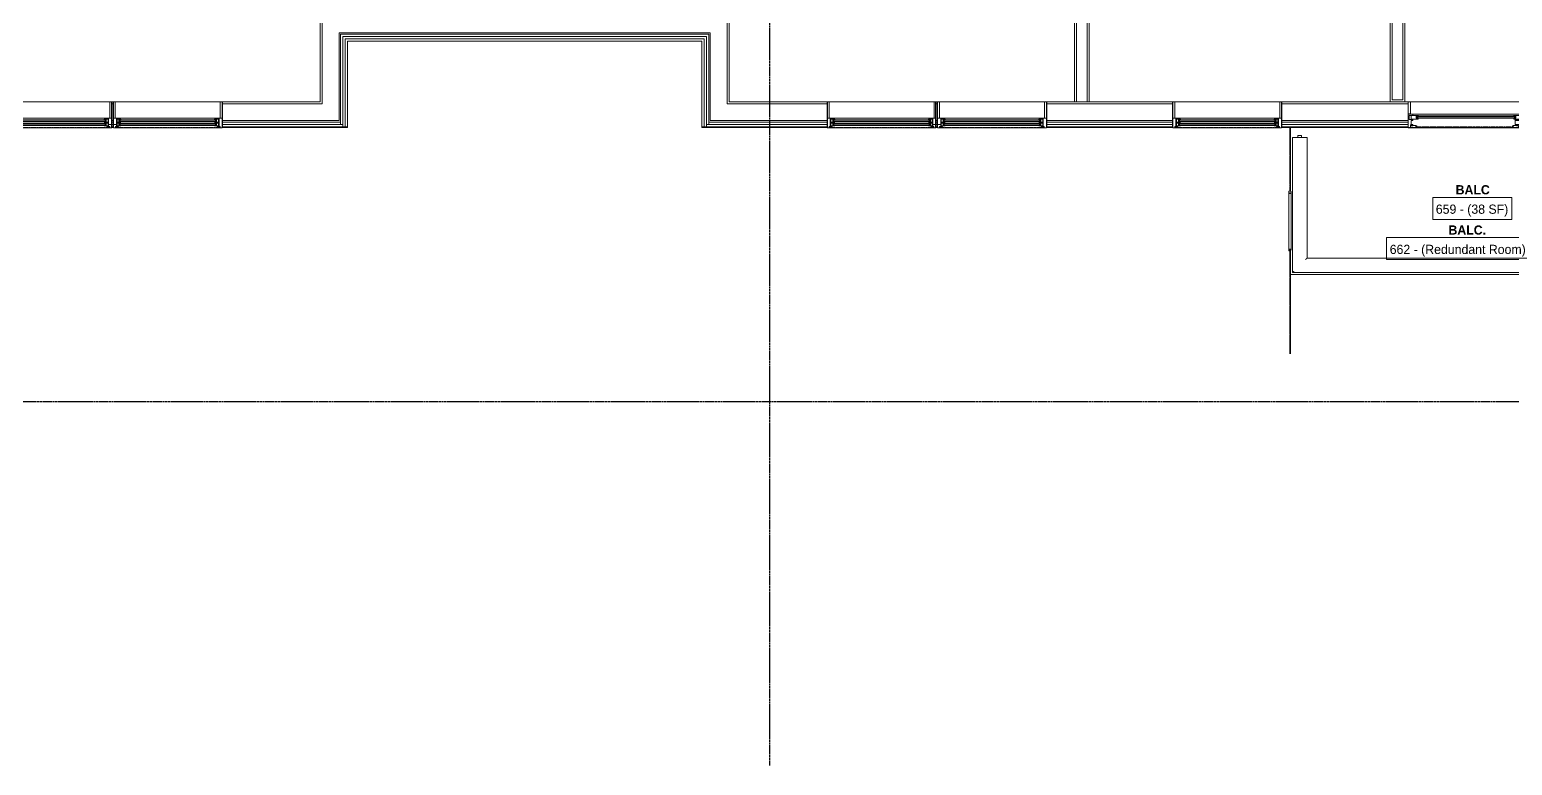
# Model space of a CAD drawing. Header units: inches. Extents: x -4093 to -1777, y 9773 to 12264.
# Drawn here: x -2741.8 to -2258.2, y 9772.6 to 10012.6 of the extents above; entities that cross this region are included whole.
import ezdxf

# ---------------------------------------------------------------- set-up
doc = ezdxf.new("R2010")
doc.units = ezdxf.units.IN
doc.header["$MEASUREMENT"] = 0
for name, pattern in [('Center 1_4_', [0.53125, 0.25, -0.09375, 0.09375, -0.09375]), ('Dash', [0.25, 0.125, -0.125]), ('Grid Line 1_2_', [0.875, 0.5, -0.125, 0.125, -0.125]), ('Hidden 1_8_', [0.1875, 0.125, -0.0625])]:
    doc.linetypes.add(name, pattern=pattern)
for name, color, linetype, lineweight in [('0-1', 7, 'Continuous', 5), ('A-AREA-IDEN', 2, 'Continuous', 9), ('A-DETL-CNTR', 5, 'Center 1_4_', 9), ('A-DETL-GENF', 92, 'Continuous', 18), ('A-DETL-GENF-2', 92, 'Continuous', 9), ('A-DETL-GENF-HDLN', 1, 'Dash', 9), ('A-DETL-HDLN', 90, 'Hidden 1_8_', 9), ('A-DOOR', 31, 'Continuous', 18), ('A-DOOR-4', 31, 'Continuous', 9), ('A-DOOR-FRAM-2', 31, 'Continuous', 9), ('A-FLOR-1', 7, 'Continuous', 9), ('A-FLOR-2', 192, 'Continuous', 9), ('A-FLOR-HRAL', 11, 'Continuous', 9), ('A-GLAZ', 151, 'Continuous', 18), ('A-GLAZ-1', 151, 'Continuous', 9), ('A-GLAZ-2', 151, 'Continuous', 30), ('A-WALL', 113, 'Continuous', 18), ('A-WALL-1', 7, 'Continuous', 9), ('A-WALL-2', 250, 'Continuous', 18), ('A-WALL-3', 113, 'Continuous', 9), ('S-BEAM', 12, 'Continuous', 9), ('S-GRID-1', 1, 'Grid Line 1_2_', 30)]:
    doc.layers.add(name, color=color, linetype=linetype, lineweight=lineweight)
doc.styles.add('Century Gothic', font='ufonts.com_century-gothic.ttf', dxfattribs={"height": 3})
doc.styles.add('Century Gothic_B', font='GOTHICB.TTF', dxfattribs={"height": 3})

# ---------------------------------------------------------------- blocks, each defined once
blk = doc.blocks.new('CTR - 1st Phase - Unit Layouts_rvt-1-BACKGROUND - 2ND FLOOR')
at = {"layer": 'A-FLOR-1'}
blk.add_line((-2291.45, 9989.06), (-2221.32, 9989.06), dxfattribs=at)
at = {"layer": 'A-WALL-1'}
for p, q in [((-2401, 10120.41), (-2401, 9989.06)), ((-2396.25, 9989.06), (-2396.25, 10120.41)), ((-2298, 10110.25), (-2298, 9989.06)), ((-2293.25, 9989.06), (-2293.25, 10110.25)), ((-2401, 9989.06), (-2396.25, 9989.06)), ((-2298, 9989.06), (-2297.37, 9989.06)), ((-2297.37, 9989.06), (-2293.87, 9989.06)), ((-2293.87, 9989.06), (-2293.25, 9989.06))]:
    blk.add_line(p, q, dxfattribs=at)
at = {"layer": 'A-WALL-2'}
for p, q in [((-2400.37, 10119.79), (-2400.37, 9989.06)), ((-2396.87, 9989.06), (-2396.87, 10119.79)), ((-2297.37, 9989.69), (-2297.37, 10109.63)), ((-2293.87, 9989.69), (-2293.87, 10109.63)), ((-2297.37, 9989.69), (-2293.87, 9989.69))]:
    blk.add_line(p, q, dxfattribs=at)
blk = doc.blocks.new('CTR - 1st Phase - Structure_rvt-1-BACKGROUND - 2ND FLOOR')
at = {"layer": 'S-GRID-1'}
for p, q in [((-2500.32, 9772.61), (-2500.32, 12247.5)), ((-1777.25, 9891.19), (-4076.95, 9891.19))]:
    blk.add_line(p, q, dxfattribs=at)
blk = doc.blocks.new('Door-Sliding-Marvin-2_Panel_Patio_Door-Essential - LR-MARVIN ESSENTIAL SLIDING - 6_-0_X6_-10_ - 2ND FLOOR-3440912-BACKGROUND - 2ND FLOOR')
at = {"layer": 'A-DETL-GENF'}
for p, q in [((-37.25, 3.19), (-37.25, 3.23)), ((-35.75, 3.23), (-37.25, 3.23)), ((-35.91, 3.19), (-37.25, 3.19)), ((-35.91, 3.19), (-35.91, 3.08)), ((-35.75, 3.08), (-35.91, 3.08)), ((-35, 4.28), (-35.75, 4.28)), ((-35.75, 4.28), (-35.75, -0.19)), ((-35.5, 1.62), (-35.5, 0.25)), ((-35.5, 1.62), (-34.25, 1.62)), ((-35.5, 0.25), (-34.39, 0.25)), ((-35, 3.31), (-35, 4.28)), ((-34.25, 3.31), (-35, 3.31)), ((-34.81, 3.19), (-32.46, 3.19)), ((-34.81, 1.94), (-34.81, 3.19)), ((-32.41, 1.94), (-34.81, 1.94)), ((-34.39, 0.25), (-34.25, 0.1)), ((-34.25, 3.19), (-34.25, 3.31)), ((-34.25, 1.62), (-34.25, 1.94)), ((-34.25, -0.19), (-34.25, 0.1)), ((-32.38, 2.87), (-33.09, 2.87)), ((-33.09, 2.87), (-33.09, 2.12)), ((-33.09, 2.12), (-32.34, 2.12)), ((-32.98, 2.87), (-0.77, 2.87)), ((-32.98, 2.72), (-32.98, 2.87)), ((-32.98, 2.72), (-0.77, 2.72)), ((-32.98, 2.27), (-0.77, 2.27)), ((-32.98, 2.27), (-32.98, 2.12)), ((-32.98, 2.12), (-0.77, 2.12)), ((-32.87, 2.72), (-32.87, 2.27)), ((-32.61, 2.72), (-32.61, 2.27)), ((-32.46, 3.19), (-32.38, 2.87)), ((-32.34, 2), (-32.41, 1.94)), ((-32.34, 2.12), (-32.34, 2)), ((-0.66, 2.12), (-1.41, 2.12)), ((-1.41, 2.12), (-1.41, 2)), ((-1.41, 2), (-1.34, 1.94)), ((-1.29, 3.19), (-1.38, 2.87)), ((-1.38, 2.87), (-0.66, 2.87)), ((-1.34, 1.94), (0.87, 1.94)), ((0.87, 3.19), (-1.29, 3.19)), ((-1.14, 2.72), (-1.14, 2.27)), ((-0.88, 2.72), (-0.88, 2.27)), ((0.24, 1.82), (-0.88, 1.72)), ((-0.88, 0.25), (-0.88, 1.72)), ((-0.88, 1.5), (1.29, 1.5)), ((1.34, 0.25), (-0.88, 0.25)), ((-0.77, 2.72), (-0.77, 2.87)), ((-0.77, 2.27), (-0.77, 2.12)), ((-0.66, 2.87), (-0.66, 2.12)), ((-0.43, 1.68), (0.43, 1.76)), ((-0.43, 1.58), (-0.43, 1.68)), ((-0.24, 1.58), (-0.43, 1.58)), ((-0.24, 4.05), (-0.24, 3.53)), ((0.34, 4.05), (-0.24, 4.05)), ((-0.24, 3.53), (1.51, 3.53)), ((-0.24, 1.62), (0.87, 1.72)), ((-0.24, 1.62), (-0.24, 1.7)), ((-0.24, 1.51), (-0.24, 1.58)), ((0.24, 1.93), (0.24, 1.86)), ((0.24, 1.86), (0.43, 1.86)), ((0.24, 1.82), (0.24, 1.74)), ((0.6, 4.36), (0.34, 4.05)), ((0.43, 1.86), (0.43, 1.76)), ((1.35, 4.36), (0.6, 4.36)), ((0.66, 1.19), (0.66, 0.44)), ((1.37, 1.19), (0.66, 1.19)), ((0.66, 0.44), (1.41, 0.44)), ((0.77, 1.19), (33.04, 1.19)), ((0.77, 1.04), (0.77, 1.19)), ((0.77, 1.04), (33.04, 1.04)), ((0.77, 0.58), (33.04, 0.58)), ((0.77, 0.58), (0.77, 0.44)), ((0.77, 0.44), (33.04, 0.44)), ((0.87, 1.72), (0.87, 3.19)), ((0.88, 1.04), (0.88, 0.58)), ((1.14, 1.04), (1.14, 0.58)), ((1.29, 1.5), (1.37, 1.19)), ((1.41, 0.31), (1.34, 0.25)), ((1.35, 4.05), (1.35, 4.36)), ((1.35, 4.05), (1.51, 4.05)), ((1.41, 0.44), (1.41, 0.31)), ((1.51, 3.69), (1.51, 4.05)), ((1.71, 3.69), (1.51, 3.69)), ((1.51, 3.65), (1.75, 3.65)), ((1.51, 3.53), (1.51, 3.65)), ((1.64, 3.83), (1.64, 3.94)), ((1.75, 3.94), (1.64, 3.94)), ((1.64, 3.83), (1.71, 3.83)), ((1.71, 3.83), (1.71, 3.69)), ((1.75, 3.65), (1.75, 3.94)), ((33.16, 0.44), (32.41, 0.44)), ((32.41, 0.44), (32.41, 0.31)), ((32.41, 0.31), (32.47, 0.25)), ((32.52, 1.5), (32.44, 1.19)), ((32.44, 1.19), (33.16, 1.19)), ((32.47, 0.25), (34.84, 0.25)), ((34.84, 1.5), (32.52, 1.5)), ((32.68, 1.04), (32.68, 0.58)), ((32.93, 1.04), (32.93, 0.58)), ((33.01, 3.94), (33.12, 3.94)), ((33.01, 3.65), (33.01, 3.94)), ((33.25, 3.65), (33.01, 3.65)), ((33.04, 1.04), (33.04, 1.19)), ((33.04, 0.58), (33.04, 0.44)), ((33.12, 3.83), (33.05, 3.83)), ((33.05, 3.83), (33.05, 3.69)), ((33.05, 3.69), (33.25, 3.69)), ((33.12, 3.83), (33.12, 3.94)), ((33.16, 1.19), (33.16, 0.44)), ((33.25, 3.69), (33.25, 4.05)), ((33.41, 4.05), (33.25, 4.05)), ((33.25, 3.53), (33.25, 3.65)), ((35, 3.53), (33.25, 3.53)), ((33.41, 4.05), (33.41, 4.36)), ((33.41, 4.36), (34.16, 4.36)), ((34.16, 4.36), (34.42, 4.05)), ((34.25, 3.19), (34.25, 3.31)), ((34.25, 3.31), (35, 3.31)), ((34.81, 3.19), (34.25, 3.19)), ((34.81, 1.94), (34.25, 1.94)), ((34.25, 1.62), (34.25, 1.94)), ((35.5, 1.62), (34.25, 1.62)), ((34.39, 0.25), (34.25, 0.1)), ((34.25, -0.19), (34.25, 0.1)), ((35.5, 0.25), (34.39, 0.25)), ((34.42, 4.05), (35, 4.05)), ((34.81, 1.94), (34.81, 3.19)), ((34.84, 0.25), (34.84, 1.5)), ((35, 4.28), (35.75, 4.28)), ((35, 3.31), (35, 4.28)), ((35.5, 1.62), (35.5, 0.25)), ((35.75, 4.28), (35.75, -0.19)), ((35.75, 3.23), (37.25, 3.23)), ((35.75, 3.08), (35.9, 3.08)), ((35.9, 3.19), (35.9, 3.08)), ((35.9, 3.19), (37.25, 3.19)), ((37.25, 3.19), (37.25, 3.23)), ((-35.75, -0.19), (-34.25, -0.19)), ((35.75, -0.19), (34.25, -0.19))]:
    blk.add_line(p, q, dxfattribs=at)
at = {"layer": 'A-DETL-GENF-2'}
for p, q in [((-32.87, 2.72), (-32.87, 2.27)), ((-32.61, 2.72), (-32.61, 2.27))]:
    blk.add_line(p, q, dxfattribs=at)
at = {"layer": 'A-DETL-GENF-HDLN'}
blk.add_line((1.75, 3.94), (33.01, 3.94), dxfattribs=at)
at = {"layer": 'A-DOOR'}
for p, q in [((-35.06, -0.22), (-35.75, -0.22)), ((-35.75, -0.22), (-35.75, -4.19)), ((-35.75, -4.19), (-35.06, -4.19)), ((-35.06, -4.19), (-35.06, -0.22)), ((35.06, -0.22), (35.06, -4.19)), ((35.75, -0.22), (35.06, -0.22)), ((35.06, -4.19), (35.75, -4.19)), ((35.75, -4.19), (35.75, -0.22))]:
    blk.add_line(p, q, dxfattribs=at)
at = {"layer": 'A-DOOR-4'}
for p, q in [((-35.75, 4.25), (-40.68, 4.25)), ((-40.68, 4.25), (-40.68, 4.19)), ((-35.75, 4.25), (35.75, 4.25)), ((-35.75, 4.19), (-35.75, 4.25)), ((-35.75, 4.19), (35.75, 4.19)), ((35.75, 4.25), (35.75, 4.19))]:
    blk.add_line(p, q, dxfattribs=at)
at = {"layer": 'A-DOOR-FRAM-2'}
for p, q in [((35.75, 4.28), (-35.75, 4.28)), ((-35.75, 4.28), (-35.75, -0.19)), ((35.75, -0.19), (35.75, 4.28)), ((-35.75, -0.19), (35.75, -0.19))]:
    blk.add_line(p, q, dxfattribs=at)
blk = doc.blocks.new('Window-Double_Hung-Marvin-Essential - 2-WIDE _TEMP ALL LOW_ ESDH3066-3454271-BACKGROUND - 2ND FLOOR')
at = {"layer": 'A-DETL-GENF'}
for p, q in [((-19.25, -3.23), (-19.25, -3.19)), ((-19.25, -3.19), (-17.9, -3.19)), ((-17.75, -3.23), (-19.25, -3.23)), ((-17.9, -3.19), (-17.9, -3.08)), ((-17.9, -3.08), (-17.75, -3.08)), ((-16.72, -1.19), (-17.75, -1.19)), ((-17.75, -4.28), (-17.75, -1.19)), ((-17.75, -4.28), (-17.16, -4.28)), ((-17.08, -3.87), (-17.16, -4.28)), ((-17.08, -3.87), (-16.19, -3.87)), ((-16.85, -4.25), (-16.85, -3.87)), ((-16.3, -4.25), (-16.85, -4.25)), ((-16.72, -3.77), (-16.72, -1.19)), ((-16.38, -3.77), (-16.72, -3.77)), ((-16.56, -1.53), (-15.34, -1.53)), ((-16.56, -1.53), (-16.56, -2.47)), ((-15.34, -2.47), (-16.56, -2.47)), ((-16.56, -2.75), (-15.34, -2.75)), ((-16.56, -2.75), (-16.56, -3.69)), ((-15.34, -3.69), (-16.56, -3.69)), ((-16.38, -3.87), (-16.38, -3.77)), ((-16.18, -4.01), (-16.3, -4.01)), ((-16.3, -4.01), (-16.3, -4.25)), ((-16.19, -3.87), (-16.19, -3.97)), ((-16.19, -3.97), (-16.1, -3.97)), ((-16.18, -4.22), (-16.18, -4.01)), ((-16.18, -4.22), (-16.1, -4.22)), ((-16.1, -3.97), (-16.1, -4.22)), ((-15.28, -1.65), (-15.94, -1.65)), ((-15.94, -1.65), (-15.94, -2.37)), ((-15.94, -2.37), (-15.28, -2.37)), ((-15.28, -2.87), (-15.94, -2.87)), ((-15.94, -2.87), (-15.94, -3.59)), ((-15.94, -3.59), (-15.28, -3.59)), ((15.84, -1.66), (-15.84, -1.66)), ((-15.84, -1.66), (-15.84, -2.35)), ((15.84, -1.79), (-15.84, -1.79)), ((15.84, -2.23), (-15.84, -2.23)), ((15.84, -2.35), (-15.84, -2.35)), ((15.84, -2.88), (-15.84, -2.88)), ((-15.84, -2.88), (-15.84, -3.57)), ((15.84, -3.01), (-15.84, -3.01)), ((15.84, -3.45), (-15.84, -3.45)), ((15.84, -3.57), (-15.84, -3.57)), ((-15.54, -1.79), (-15.54, -2.23)), ((-15.54, -3.01), (-15.54, -3.45)), ((-15.34, -1.53), (-15.28, -1.59)), ((-15.34, -2.47), (-15.28, -2.41)), ((-15.34, -2.75), (-15.28, -2.81)), ((-15.34, -3.69), (-15.28, -3.63)), ((-15.28, -1.59), (-15.28, -1.65)), ((-15.28, -2.37), (-15.28, -2.41)), ((-15.28, -2.81), (-15.28, -2.87)), ((-15.28, -3.59), (-15.28, -3.63)), ((15.34, -1.53), (15.28, -1.59)), ((15.28, -1.59), (15.28, -1.65)), ((15.28, -1.65), (15.94, -1.65)), ((15.28, -2.37), (15.28, -2.41)), ((15.94, -2.37), (15.28, -2.37)), ((15.34, -2.47), (15.28, -2.41)), ((15.34, -2.75), (15.28, -2.81)), ((15.28, -2.81), (15.28, -2.87)), ((15.28, -2.87), (15.94, -2.87)), ((15.28, -3.59), (15.28, -3.63)), ((15.94, -3.59), (15.28, -3.59)), ((15.34, -3.69), (15.28, -3.63)), ((16.56, -1.53), (15.34, -1.53)), ((15.34, -2.47), (16.56, -2.47)), ((16.56, -2.75), (15.34, -2.75)), ((15.34, -3.69), (16.56, -3.69)), ((15.54, -1.79), (15.54, -2.23)), ((15.54, -3.01), (15.54, -3.45)), ((15.84, -1.66), (15.84, -2.35)), ((15.84, -2.88), (15.84, -3.57)), ((15.94, -1.65), (15.94, -2.37)), ((15.94, -2.87), (15.94, -3.59)), ((16.19, -3.97), (16.1, -3.97)), ((16.1, -3.97), (16.1, -4.22)), ((16.18, -4.22), (16.1, -4.22)), ((16.18, -4.22), (16.18, -4.01)), ((16.18, -4.01), (16.3, -4.01)), ((17.08, -3.87), (16.19, -3.87)), ((16.19, -3.87), (16.19, -3.97)), ((16.3, -4.01), (16.3, -4.25)), ((16.3, -4.25), (16.85, -4.25)), ((16.38, -3.87), (16.38, -3.77)), ((16.38, -3.77), (16.72, -3.77)), ((16.56, -1.53), (16.56, -2.47)), ((16.56, -2.75), (16.56, -3.69)), ((16.72, -3.77), (16.72, -1.19)), ((16.72, -1.19), (17.75, -1.19)), ((16.85, -4.25), (16.85, -3.87)), ((17.08, -3.87), (17.16, -4.28)), ((17.75, -4.28), (17.16, -4.28)), ((17.75, -4.28), (17.75, -1.19)), ((17.9, -3.08), (17.75, -3.08)), ((17.75, -3.23), (19.25, -3.23)), ((17.9, -3.19), (17.9, -3.08)), ((19.25, -3.19), (17.9, -3.19)), ((19.25, -3.23), (19.25, -3.19))]:
    blk.add_line(p, q, dxfattribs=at)
at = {"layer": 'A-DETL-GENF-HDLN'}
blk.add_line((16.1, -4.22), (-16.5, -4.22), dxfattribs=at)
at = {"layer": 'A-GLAZ'}
for p, q in [((-17.13, 4.19), (-17.75, 4.19)), ((-17.13, -1.16), (-17.13, 4.19)), ((17.12, 4.19), (17.75, 4.19)), ((17.12, 4.19), (17.12, -1.16))]:
    blk.add_line(p, q, dxfattribs=at)
at = {"layer": 'A-GLAZ-1'}
for p, q in [((-17.75, 4.19), (17.75, 4.19)), ((-17.75, -1.19), (17.75, -1.19)), ((17.75, -4.28), (-17.75, -4.28)), ((17.75, -4.19), (20.21, -4.19)), ((20.21, -4.25), (17.75, -4.25)), ((20.21, -4.19), (20.21, -4.25))]:
    blk.add_line(p, q, dxfattribs=at)
at = {"layer": 'A-GLAZ-2'}
for p, q in [((-17.75, -1.16), (-17.75, 4.19)), ((17.75, 4.19), (17.75, -1.16)), ((-17.75, -4.28), (-17.75, -1.19)), ((17.75, -1.19), (17.75, -4.28))]:
    blk.add_line(p, q, dxfattribs=at)
blk = doc.blocks.new('Window-Double_Hung-Marvin-Essential - 1-WIDE _TEMP LOWER_ ESDH3066-3454269-BACKGROUND - 2ND FLOOR')
at = {"layer": 'A-DETL-GENF'}
for p, q in [((-19.25, -3.23), (-19.25, -3.19)), ((-19.25, -3.19), (-17.9, -3.19)), ((-17.75, -3.23), (-19.25, -3.23)), ((-17.9, -3.19), (-17.9, -3.08)), ((-17.9, -3.08), (-17.75, -3.08)), ((-16.72, -1.19), (-17.75, -1.19)), ((-17.75, -4.28), (-17.75, -1.19)), ((-17.75, -4.28), (-17.16, -4.28)), ((-17.08, -3.87), (-17.16, -4.28)), ((-17.08, -3.87), (-16.19, -3.87)), ((-16.85, -4.25), (-16.85, -3.87)), ((-16.3, -4.25), (-16.85, -4.25)), ((-16.72, -3.77), (-16.72, -1.19)), ((-16.38, -3.77), (-16.72, -3.77)), ((-16.56, -1.53), (-15.34, -1.53)), ((-16.56, -1.53), (-16.56, -2.47)), ((-15.34, -2.47), (-16.56, -2.47)), ((-16.56, -2.75), (-15.34, -2.75)), ((-16.56, -2.75), (-16.56, -3.69)), ((-15.34, -3.69), (-16.56, -3.69)), ((-16.38, -3.87), (-16.38, -3.77)), ((-16.18, -4.01), (-16.3, -4.01)), ((-16.3, -4.01), (-16.3, -4.25)), ((-16.19, -3.87), (-16.19, -3.97)), ((-16.19, -3.97), (-16.1, -3.97)), ((-16.18, -4.22), (-16.18, -4.01)), ((-16.18, -4.22), (-16.1, -4.22)), ((-16.1, -3.97), (-16.1, -4.22)), ((-15.28, -1.65), (-15.94, -1.65)), ((-15.94, -1.65), (-15.94, -2.37)), ((-15.94, -2.37), (-15.28, -2.37)), ((-15.28, -2.87), (-15.94, -2.87)), ((-15.94, -2.87), (-15.94, -3.59)), ((-15.94, -3.59), (-15.28, -3.59)), ((15.84, -1.66), (-15.84, -1.66)), ((-15.84, -1.66), (-15.84, -2.35)), ((15.84, -1.79), (-15.84, -1.79)), ((15.84, -2.23), (-15.84, -2.23)), ((15.84, -2.35), (-15.84, -2.35)), ((15.84, -2.88), (-15.84, -2.88)), ((-15.84, -2.88), (-15.84, -3.57)), ((15.84, -3.01), (-15.84, -3.01)), ((15.84, -3.45), (-15.84, -3.45)), ((15.84, -3.57), (-15.84, -3.57)), ((-15.54, -1.79), (-15.54, -2.23)), ((-15.54, -3.01), (-15.54, -3.45)), ((-15.34, -1.53), (-15.28, -1.59)), ((-15.34, -2.47), (-15.28, -2.41)), ((-15.34, -2.75), (-15.28, -2.81)), ((-15.34, -3.69), (-15.28, -3.63)), ((-15.28, -1.59), (-15.28, -1.65)), ((-15.28, -2.37), (-15.28, -2.41)), ((-15.28, -2.81), (-15.28, -2.87)), ((-15.28, -3.59), (-15.28, -3.63)), ((15.34, -1.53), (15.28, -1.59)), ((15.28, -1.59), (15.28, -1.65)), ((15.28, -1.65), (15.94, -1.65)), ((15.28, -2.37), (15.28, -2.41)), ((15.94, -2.37), (15.28, -2.37)), ((15.34, -2.47), (15.28, -2.41)), ((15.34, -2.75), (15.28, -2.81)), ((15.28, -2.81), (15.28, -2.87)), ((15.28, -2.87), (15.94, -2.87)), ((15.28, -3.59), (15.28, -3.63)), ((15.94, -3.59), (15.28, -3.59)), ((15.34, -3.69), (15.28, -3.63)), ((16.56, -1.53), (15.34, -1.53)), ((15.34, -2.47), (16.56, -2.47)), ((16.56, -2.75), (15.34, -2.75)), ((15.34, -3.69), (16.56, -3.69)), ((15.54, -1.79), (15.54, -2.23)), ((15.54, -3.01), (15.54, -3.45)), ((15.84, -1.66), (15.84, -2.35)), ((15.84, -2.88), (15.84, -3.57)), ((15.94, -1.65), (15.94, -2.37)), ((15.94, -2.87), (15.94, -3.59)), ((16.19, -3.97), (16.1, -3.97)), ((16.1, -3.97), (16.1, -4.22)), ((16.18, -4.22), (16.1, -4.22)), ((16.18, -4.22), (16.18, -4.01)), ((16.18, -4.01), (16.3, -4.01)), ((17.08, -3.87), (16.19, -3.87)), ((16.19, -3.87), (16.19, -3.97)), ((16.3, -4.01), (16.3, -4.25)), ((16.3, -4.25), (16.85, -4.25)), ((16.38, -3.87), (16.38, -3.77)), ((16.38, -3.77), (16.72, -3.77)), ((16.56, -1.53), (16.56, -2.47)), ((16.56, -2.75), (16.56, -3.69)), ((16.72, -3.77), (16.72, -1.19)), ((16.72, -1.19), (17.75, -1.19)), ((16.85, -4.25), (16.85, -3.87)), ((17.08, -3.87), (17.16, -4.28)), ((17.75, -4.28), (17.16, -4.28)), ((17.75, -4.28), (17.75, -1.19)), ((17.9, -3.08), (17.75, -3.08)), ((17.75, -3.23), (19.25, -3.23)), ((17.9, -3.19), (17.9, -3.08)), ((19.25, -3.19), (17.9, -3.19)), ((19.25, -3.23), (19.25, -3.19))]:
    blk.add_line(p, q, dxfattribs=at)
at = {"layer": 'A-DETL-GENF-HDLN'}
blk.add_line((16.1, -4.22), (-16.5, -4.22), dxfattribs=at)
at = {"layer": 'A-GLAZ'}
for p, q in [((-17.13, 4.19), (-17.75, 4.19)), ((-17.13, -1.16), (-17.13, 4.19)), ((17.12, 4.19), (17.75, 4.19)), ((17.12, 4.19), (17.12, -1.16))]:
    blk.add_line(p, q, dxfattribs=at)
at = {"layer": 'A-GLAZ-1'}
for p, q in [((-17.75, 4.19), (17.75, 4.19)), ((-17.75, -1.19), (17.75, -1.19)), ((17.75, -4.28), (-17.75, -4.28)), ((17.75, -4.19), (20.46, -4.19)), ((20.46, -4.25), (17.75, -4.25)), ((20.46, -4.19), (20.46, -4.25))]:
    blk.add_line(p, q, dxfattribs=at)
at = {"layer": 'A-GLAZ-2'}
for p, q in [((-17.75, -1.16), (-17.75, 4.19)), ((17.75, 4.19), (17.75, -1.16)), ((-17.75, -4.28), (-17.75, -1.19)), ((17.75, -1.19), (17.75, -4.28))]:
    blk.add_line(p, q, dxfattribs=at)
blk = doc.blocks.new('Window-Double_Hung-Marvin-Essential - 2-WIDE _TEMP ALL LOW_ ESDH3066-3454268-BACKGROUND - 2ND FLOOR')
at = {"layer": 'A-DETL-GENF'}
for p, q in [((-19.25, 3.23), (-19.25, 3.19)), ((-17.75, 3.23), (-19.25, 3.23)), ((-19.25, 3.19), (-17.9, 3.19)), ((-17.9, 3.19), (-17.9, 3.08)), ((-17.9, 3.08), (-17.75, 3.08)), ((-17.75, 4.28), (-17.16, 4.28)), ((-17.75, 4.28), (-17.75, 1.19)), ((-16.72, 1.19), (-17.75, 1.19)), ((-17.08, 3.87), (-17.16, 4.28)), ((-17.08, 3.87), (-16.19, 3.87)), ((-16.85, 4.25), (-16.85, 3.87)), ((-16.3, 4.25), (-16.85, 4.25)), ((-16.38, 3.77), (-16.72, 3.77)), ((-16.72, 3.77), (-16.72, 1.19)), ((-15.34, 3.69), (-16.56, 3.69)), ((-16.56, 2.75), (-16.56, 3.69)), ((-16.56, 2.75), (-15.34, 2.75)), ((-15.34, 2.47), (-16.56, 2.47)), ((-16.56, 1.53), (-16.56, 2.47)), ((-16.56, 1.53), (-15.34, 1.53)), ((-16.38, 3.87), (-16.38, 3.77)), ((-16.3, 4.01), (-16.3, 4.25)), ((-16.18, 4.01), (-16.3, 4.01)), ((-16.19, 3.97), (-16.1, 3.97)), ((-16.19, 3.87), (-16.19, 3.97)), ((-16.18, 4.22), (-16.1, 4.22)), ((-16.18, 4.22), (-16.18, 4.01)), ((-16.1, 3.97), (-16.1, 4.22)), ((-15.94, 2.87), (-15.94, 3.59)), ((-15.94, 3.59), (-15.28, 3.59)), ((-15.28, 2.87), (-15.94, 2.87)), ((-15.94, 1.65), (-15.94, 2.37)), ((-15.94, 2.37), (-15.28, 2.37)), ((-15.28, 1.65), (-15.94, 1.65)), ((15.84, 3.57), (-15.84, 3.57)), ((-15.84, 2.88), (-15.84, 3.57)), ((15.84, 3.45), (-15.84, 3.45)), ((15.84, 3.01), (-15.84, 3.01)), ((15.84, 2.88), (-15.84, 2.88)), ((15.84, 2.35), (-15.84, 2.35)), ((-15.84, 1.66), (-15.84, 2.35)), ((15.84, 2.23), (-15.84, 2.23)), ((15.84, 1.79), (-15.84, 1.79)), ((15.84, 1.66), (-15.84, 1.66)), ((-15.54, 3.01), (-15.54, 3.45)), ((-15.54, 1.79), (-15.54, 2.23)), ((-15.34, 3.69), (-15.28, 3.63)), ((-15.34, 2.75), (-15.28, 2.81)), ((-15.34, 2.47), (-15.28, 2.41)), ((-15.34, 1.53), (-15.28, 1.59)), ((-15.28, 3.59), (-15.28, 3.63)), ((-15.28, 2.81), (-15.28, 2.87)), ((-15.28, 2.37), (-15.28, 2.41)), ((-15.28, 1.59), (-15.28, 1.65)), ((15.34, 3.69), (15.28, 3.63)), ((15.28, 3.59), (15.28, 3.63)), ((15.94, 3.59), (15.28, 3.59)), ((15.28, 2.81), (15.28, 2.87)), ((15.28, 2.87), (15.94, 2.87)), ((15.34, 2.75), (15.28, 2.81)), ((15.34, 2.47), (15.28, 2.41)), ((15.28, 2.37), (15.28, 2.41)), ((15.94, 2.37), (15.28, 2.37)), ((15.28, 1.59), (15.28, 1.65)), ((15.28, 1.65), (15.94, 1.65)), ((15.34, 1.53), (15.28, 1.59)), ((15.34, 3.69), (16.56, 3.69)), ((16.56, 2.75), (15.34, 2.75)), ((15.34, 2.47), (16.56, 2.47)), ((16.56, 1.53), (15.34, 1.53)), ((15.54, 3.01), (15.54, 3.45)), ((15.54, 1.79), (15.54, 2.23)), ((15.84, 2.88), (15.84, 3.57)), ((15.84, 1.66), (15.84, 2.35)), ((15.94, 2.87), (15.94, 3.59)), ((15.94, 1.65), (15.94, 2.37)), ((16.18, 4.22), (16.1, 4.22)), ((16.1, 3.97), (16.1, 4.22)), ((16.19, 3.97), (16.1, 3.97)), ((16.18, 4.22), (16.18, 4.01)), ((16.18, 4.01), (16.3, 4.01)), ((16.19, 3.87), (16.19, 3.97)), ((17.08, 3.87), (16.19, 3.87)), ((16.3, 4.01), (16.3, 4.25)), ((16.3, 4.25), (16.85, 4.25)), ((16.38, 3.87), (16.38, 3.77)), ((16.38, 3.77), (16.72, 3.77)), ((16.56, 2.75), (16.56, 3.69)), ((16.56, 1.53), (16.56, 2.47)), ((16.72, 3.77), (16.72, 1.19)), ((16.72, 1.19), (17.75, 1.19)), ((16.85, 4.25), (16.85, 3.87)), ((17.08, 3.87), (17.16, 4.28)), ((17.75, 4.28), (17.16, 4.28)), ((17.75, 4.28), (17.75, 1.19)), ((17.75, 3.23), (19.25, 3.23)), ((17.9, 3.08), (17.75, 3.08)), ((17.9, 3.19), (17.9, 3.08)), ((19.25, 3.19), (17.9, 3.19)), ((19.25, 3.23), (19.25, 3.19))]:
    blk.add_line(p, q, dxfattribs=at)
at = {"layer": 'A-DETL-GENF-HDLN'}
blk.add_line((16.1, 4.22), (-16.5, 4.22), dxfattribs=at)
at = {"layer": 'A-GLAZ'}
for p, q in [((-17.13, 1.16), (-17.13, -4.19)), ((17.12, -4.19), (17.12, 1.16)), ((-17.13, -4.19), (-17.75, -4.19)), ((17.12, -4.19), (17.75, -4.19))]:
    blk.add_line(p, q, dxfattribs=at)
at = {"layer": 'A-GLAZ-1'}
for p, q in [((17.75, 4.28), (-17.75, 4.28)), ((-17.75, 1.19), (17.75, 1.19)), ((20.21, 4.25), (17.75, 4.25)), ((17.75, 4.19), (20.21, 4.19)), ((20.21, 4.19), (20.21, 4.25)), ((-17.75, -4.19), (17.75, -4.19))]:
    blk.add_line(p, q, dxfattribs=at)
at = {"layer": 'A-GLAZ-2'}
for p, q in [((-17.75, 4.28), (-17.75, 1.19)), ((-17.75, 1.16), (-17.75, -4.19)), ((17.75, 1.19), (17.75, 4.28)), ((17.75, -4.19), (17.75, 1.16))]:
    blk.add_line(p, q, dxfattribs=at)
blk = doc.blocks.new('Railing - Baluster_01-2700443-BACKGROUND - 2ND FLOOR')
at = {"layer": 'A-FLOR-HRAL'}
for p, q in [((-0.59, 1.18), (0.59, 1.18)), ((-0.59, 0.59), (-0.59, 1.18)), ((0.59, 1.18), (0.59, 0.59))]:
    blk.add_line(p, q, dxfattribs=at)
blk = doc.blocks.new('Railing - Railing-3425950-BACKGROUND - 2ND FLOOR')
at = {"layer": 'A-FLOR-HRAL'}
for p, q in [((-2329.9, 9977.44), (-2329.9, 9933.33)), ((-2329.9, 9977.44), (-2329.43, 9977.44)), ((-2329.43, 9977.44), (-2325.65, 9977.44)), ((-2325.65, 9977.44), (-2325.17, 9977.44)), ((-2325.17, 9938.05), (-2325.17, 9977.44)), ((-2221.07, 9977.44), (-2221.07, 9938.05)), ((-2221.07, 9977.44), (-2220.6, 9977.44)), ((-2220.6, 9977.44), (-2216.82, 9977.44)), ((-2216.82, 9977.44), (-2216.35, 9977.44)), ((-2216.35, 9933.33), (-2216.35, 9977.44)), ((-2221.07, 9938.05), (-2325.17, 9938.05)), ((-2329.9, 9933.33), (-2216.35, 9933.33))]:
    blk.add_line(p, q, dxfattribs=at)
for points, knots in [([(-2325.65, 9937.58), (-2325.61, 9937.62), (-2325.54, 9937.68), (-2325.47, 9937.76), (-2325.42, 9937.81), (-2325.38, 9937.84), (-2325.35, 9937.88), (-2325.32, 9937.91), (-2325.29, 9937.93), (-2325.26, 9937.96), (-2325.24, 9937.99), (-2325.21, 9938.02), (-2325.18, 9938.04), (-2325.17, 9938.05), (-2325.17, 9938.05)], [0, 0, 0, 0, 0.166667, 0.25, 0.333333, 0.375, 0.416667, 0.5, 0.541667, 0.583333, 0.666667, 0.75, 0.833333, 1, 1, 1, 1]), ([(-2220.6, 9937.58), (-2220.64, 9937.62), (-2220.7, 9937.68), (-2220.78, 9937.76), (-2220.83, 9937.81), (-2220.86, 9937.84), (-2220.9, 9937.88), (-2220.93, 9937.91), (-2220.96, 9937.93), (-2220.98, 9937.96), (-2221.01, 9937.99), (-2221.04, 9938.02), (-2221.07, 9938.04), (-2221.07, 9938.05), (-2221.07, 9938.05)], [0, 0, 0, 0, 0.166667, 0.25, 0.333333, 0.375, 0.416667, 0.5, 0.541667, 0.583333, 0.666667, 0.75, 0.833333, 1, 1, 1, 1]), ([(-2329.9, 9933.33), (-2329.9, 9933.33), (-2329.89, 9933.34), (-2329.86, 9933.36), (-2329.84, 9933.39), (-2329.81, 9933.42), (-2329.78, 9933.44), (-2329.75, 9933.47), (-2329.71, 9933.51), (-2329.67, 9933.55), (-2329.64, 9933.59), (-2329.6, 9933.63), (-2329.53, 9933.7), (-2329.47, 9933.76), (-2329.43, 9933.8)], [0, 0, 0, 0, 0.166667, 0.25, 0.333333, 0.416667, 0.458333, 0.5, 0.583333, 0.666667, 0.708333, 0.75, 0.833333, 1, 1, 1, 1]), ([(-2216.35, 9933.33), (-2216.35, 9933.33), (-2216.36, 9933.34), (-2216.38, 9933.36), (-2216.41, 9933.39), (-2216.44, 9933.42), (-2216.47, 9933.44), (-2216.49, 9933.47), (-2216.53, 9933.51), (-2216.58, 9933.55), (-2216.61, 9933.59), (-2216.65, 9933.63), (-2216.72, 9933.7), (-2216.78, 9933.76), (-2216.82, 9933.8)], [0, 0, 0, 0, 0.166667, 0.25, 0.333333, 0.416667, 0.458333, 0.5, 0.583333, 0.666667, 0.708333, 0.75, 0.833333, 1, 1, 1, 1])]:
    blk.add_open_spline(points, degree=3, knots=knots, dxfattribs=at)
blk.add_blockref('Railing - Baluster_01-2700443-BACKGROUND - 2ND FLOOR', (-2327.54, 9976.85))
blk = doc.blocks.new('Walls 97 - Walls 1-3425889-BACKGROUND - 2ND FLOOR')
at = {"layer": 'S-BEAM'}
for p, q in [((-2331.09, 9959.59), (-2331.09, 9940.65)), ((-2330.34, 9940.65), (-2330.34, 9959.59))]:
    blk.add_line(p, q, dxfattribs=at)
at = {"layer": 'S-BEAM', "flags": 128}
for points in [[(-2330.34, 9959.59), (-2330.36, 9959.68), (-2330.39, 9959.77), (-2330.44, 9959.85), (-2330.51, 9959.92), (-2330.59, 9959.96), (-2330.67, 9959.99), (-2330.76, 9959.99), (-2330.85, 9959.96), (-2330.93, 9959.92), (-2331, 9959.85), (-2331.05, 9959.77), (-2331.08, 9959.68), (-2331.09, 9959.59)], [(-2331.09, 9959.59), (-2331.08, 9959.49), (-2331.05, 9959.4), (-2331, 9959.32), (-2330.93, 9959.26), (-2330.85, 9959.21), (-2330.76, 9959.19), (-2330.67, 9959.19), (-2330.59, 9959.21), (-2330.51, 9959.26), (-2330.44, 9959.32), (-2330.39, 9959.4), (-2330.36, 9959.49), (-2330.34, 9959.59)]]:
    blk.add_lwpolyline(points, dxfattribs=at)
at = {"layer": 'S-BEAM'}
blk.add_ellipse((-2330.72, 9940.65), major_axis=(0.375, 0), ratio=0.93544, start_param=3.141593, end_param=5.223489, dxfattribs=at)

msp = doc.modelspace()

# ---------------------------------------------------------------- linework, layer by layer
at = {"layer": 'A-AREA-IDEN', "flags": 128}
for points in [[(-2284.16, 9957.87), (-2258.32, 9957.87), (-2258.32, 9950.7), (-2284.16, 9950.7)], [(-2299.2, 9944.74), (-2246.78, 9944.74), (-2246.78, 9937.58), (-2299.2, 9937.58)]]:
    msp.add_lwpolyline(points, close=True, dxfattribs=at)
at = {"layer": 'A-DETL-CNTR'}
for p, q in [((-2330.72, 9980.63), (-2330.72, 9959.99)), ((-2330.72, 9941.05), (-2330.72, 9906.8))]:
    msp.add_line(p, q, dxfattribs=at)
at = {"layer": 'A-DETL-HDLN'}
for p, q in [((-2330.54, 9980.69), (-2330.54, 9959.93)), ((-2330.54, 9941.1), (-2330.54, 9906.8))]:
    msp.add_line(p, q, dxfattribs=at)
at = {"layer": 'A-FLOR-2'}
for p, q in [((-2330.54, 9980.69), (-2330.54, 9959.93)), ((-2330.54, 9940.72), (-2330.54, 9932.69)), ((-2330.54, 9932.69), (-2215.71, 9932.69))]:
    msp.add_line(p, q, dxfattribs=at)
at = {"layer": 'A-WALL'}
for p, q in [((-2646.36, 10017.09), (-2646.36, 9988.44)), ((-2514.29, 10017.09), (-2514.29, 9988.44)), ((-2640.86, 10011.59), (-2640.86, 9982.94)), ((-2519.79, 10011.59), (-2640.86, 10011.59)), ((-2640.36, 10011.09), (-2640.36, 9981.69)), ((-2520.29, 10011.09), (-2640.36, 10011.09)), ((-2639.61, 10010.34), (-2639.61, 9980.94)), ((-2521.04, 10010.34), (-2639.61, 10010.34)), ((-2521.04, 10010.34), (-2521.04, 9980.94)), ((-2520.29, 9981.69), (-2520.29, 10011.09)), ((-2519.79, 9982.94), (-2519.79, 10011.59)), ((-2638.86, 10009.59), (-2638.86, 9980.94)), ((-2521.79, 10009.59), (-2638.86, 10009.59)), ((-2521.79, 10009.59), (-2521.79, 9980.94)), ((-2714.47, 9988.44), (-2714.98, 9988.44)), ((-2646.36, 9988.44), (-2678.97, 9988.44)), ((-2481.68, 9988.44), (-2514.29, 9988.44)), ((-2445.67, 9988.44), (-2446.18, 9988.44)), ((-2368.94, 9988.44), (-2410.17, 9988.44)), ((-2292.14, 9988.44), (-2333.44, 9988.44)), ((-2714.47, 9982.94), (-2714.98, 9982.94)), ((-2714.47, 9982.44), (-2714.98, 9982.44)), ((-2714.47, 9981.69), (-2714.98, 9981.69)), ((-2640.86, 9982.94), (-2678.97, 9982.94)), ((-2640.36, 9982.44), (-2678.97, 9982.44)), ((-2639.61, 9981.69), (-2678.97, 9981.69)), ((-2481.68, 9981.69), (-2521.04, 9981.69)), ((-2481.68, 9982.44), (-2520.29, 9982.44)), ((-2481.68, 9982.94), (-2519.79, 9982.94)), ((-2445.67, 9982.94), (-2446.18, 9982.94)), ((-2445.67, 9982.44), (-2446.18, 9982.44)), ((-2445.67, 9981.69), (-2446.18, 9981.69)), ((-2368.94, 9982.94), (-2410.17, 9982.94)), ((-2368.94, 9982.44), (-2410.17, 9982.44)), ((-2368.94, 9981.69), (-2410.17, 9981.69)), ((-2292.14, 9982.94), (-2333.44, 9982.94)), ((-2292.14, 9982.44), (-2333.44, 9982.44)), ((-2292.14, 9981.69), (-2333.44, 9981.69)), ((-2714.47, 9980.94), (-2714.98, 9980.94)), ((-2638.11, 9980.94), (-2678.97, 9980.94)), ((-2481.68, 9980.94), (-2522.54, 9980.94)), ((-2445.67, 9980.94), (-2446.18, 9980.94)), ((-2368.94, 9980.94), (-2410.17, 9980.94)), ((-2292.14, 9980.94), (-2333.44, 9980.94))]:
    msp.add_line(p, q, dxfattribs=at)
at = {"layer": 'A-WALL-3'}
for p, q in [((-2646.99, 10017.71), (-2646.99, 9989.06)), ((-2513.66, 9989.06), (-2513.66, 10017.71)), ((-2638.11, 9980.69), (-2638.11, 10008.84)), ((-2638.11, 10008.84), (-2522.54, 10008.84)), ((-2522.54, 10008.84), (-2522.54, 9980.69)), ((-2714.47, 9989.06), (-2714.98, 9989.06)), ((-2646.99, 9989.06), (-2678.97, 9989.06)), ((-2481.68, 9989.06), (-2513.66, 9989.06)), ((-2445.67, 9989.06), (-2446.18, 9989.06)), ((-2368.94, 9989.06), (-2410.17, 9989.06)), ((-2292.14, 9989.06), (-2333.44, 9989.06)), ((-2714.98, 9983.72), (-2714.98, 9983.69)), ((-2714.47, 9983.69), (-2714.47, 9983.72)), ((-2678.97, 9983.72), (-2678.97, 9983.69)), ((-2481.68, 9983.69), (-2481.68, 9983.72)), ((-2446.18, 9983.72), (-2446.18, 9983.69)), ((-2445.67, 9983.69), (-2445.67, 9983.72)), ((-2410.17, 9983.72), (-2410.17, 9983.69)), ((-2368.94, 9983.69), (-2368.94, 9983.72)), ((-2333.44, 9983.72), (-2333.44, 9983.69)), ((-2292.14, 9985.06), (-2292.14, 9985.1)), ((-2714.98, 9980.69), (-2714.47, 9980.69)), ((-2676.51, 9980.69), (-2638.11, 9980.69)), ((-2522.54, 9980.69), (-2484.14, 9980.69)), ((-2446.18, 9980.69), (-2445.67, 9980.69)), ((-2407.71, 9980.69), (-2368.94, 9980.69)), ((-2330.73, 9980.69), (-2292.14, 9980.69))]:
    msp.add_line(p, q, dxfattribs=at)

# ---------------------------------------------------------------- block references
at = {"layer": '0-1'}
for name in ['CTR - 1st Phase - Structure_rvt-1-BACKGROUND - 2ND FLOOR', 'CTR - 1st Phase - Unit Layouts_rvt-1-BACKGROUND - 2ND FLOOR']:
    msp.add_blockref(name, (0, 0), dxfattribs=at)
at = {"layer": 'A-DOOR-4', "rotation": 180}
msp.add_blockref('Door-Sliding-Marvin-2_Panel_Patio_Door-Essential - LR-MARVIN ESSENTIAL SLIDING - 6_-0_X6_-10_ - 2ND FLOOR-3440912-BACKGROUND - 2ND FLOOR', (-2256.39, 9984.88), dxfattribs=at)
at = {"layer": 'A-FLOR-HRAL'}
msp.add_blockref('Railing - Railing-3425950-BACKGROUND - 2ND FLOOR', (0, 0), dxfattribs=at)
at = {"layer": 'A-GLAZ-1', "rotation": 180}
for p in [(-2732.73, 9984.88), (-2463.93, 9984.88)]:
    msp.add_blockref('Window-Double_Hung-Marvin-Essential - 2-WIDE _TEMP ALL LOW_ ESDH3066-3454268-BACKGROUND - 2ND FLOOR', p, dxfattribs=at)
at = {"layer": 'A-GLAZ-1'}
for name, p in [('Window-Double_Hung-Marvin-Essential - 2-WIDE _TEMP ALL LOW_ ESDH3066-3454271-BACKGROUND - 2ND FLOOR', (-2696.72, 9984.88)), ('Window-Double_Hung-Marvin-Essential - 2-WIDE _TEMP ALL LOW_ ESDH3066-3454271-BACKGROUND - 2ND FLOOR', (-2427.92, 9984.88)), ('Window-Double_Hung-Marvin-Essential - 1-WIDE _TEMP LOWER_ ESDH3066-3454269-BACKGROUND - 2ND FLOOR', (-2351.19, 9984.88))]:
    msp.add_blockref(name, p, dxfattribs=at)
at = {"layer": 'S-BEAM'}
msp.add_blockref('Walls 97 - Walls 1-3425889-BACKGROUND - 2ND FLOOR', (0, 0), dxfattribs=at)

# ---------------------------------------------------------------- texts
at = {"layer": 'A-AREA-IDEN', "char_height": 3, "attachment_point": 1}
for s, insert, width, style in [('BALC', (-2276.7, 9961.86), 13.13, 'Century Gothic_B'), ('659 - (38 SF)', (-2283.16, 9955.53), 28.785, 'Century Gothic'), ('BALC.', (-2279.03, 9948.73), 14.544, 'Century Gothic_B'), ('662 - (Redundant Room)', (-2298.2, 9942.41), 61.004, 'Century Gothic')]:
    msp.add_mtext(s, dxfattribs=dict(at, insert=insert, width=width, style=style))

doc.saveas('drawing.dxf')
